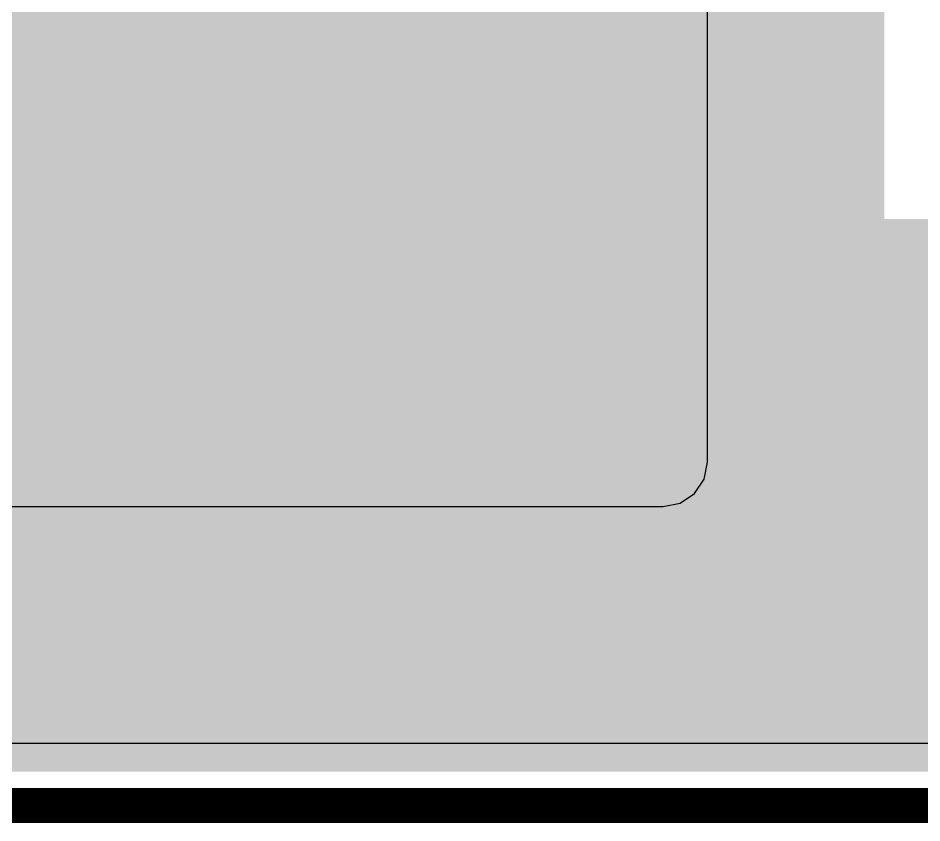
# Model space of a CAD drawing. Header units: millimetres. Extents: x 9.6 to 105, y 7.6 to 66.9.
# Drawn here: x 14.96 to 20.16, y 8.34 to 12.97 of the extents above; entities that cross this region are included whole.
import ezdxf

# ---------------------------------------------------------------- set-up
doc = ezdxf.new("R2010")
doc.units = ezdxf.units.MM
for name, color, linetype in [('BottomLayer', 5, 'Continuous'), ('KeepOutLayer', 6, 'Continuous'), ('TopLayer', 1, 'Continuous')]:
    doc.layers.add(name, color=color, linetype=linetype)

msp = doc.modelspace()

# ---------------------------------------------------------------- hatches: boundary and pattern name
at = {"layer": 'BottomLayer'}
msp.add_hatch(color=5, dxfattribs=at).paths.add_polyline_path([(10.2868, 10.414), (18.669, 10.414), (18.669, 61.9242), (10.2868, 61.9242)])
at = {"layer": 'TopLayer'}
for points in [[(9.779, 11.049), (19.939, 11.049), (19.939, 35.814), (9.779, 35.814)], [(11.938, 8.636), (20.701, 8.636), (20.701, 11.811), (11.938, 11.811)]]:
    msp.add_hatch(color=1, dxfattribs=at).paths.add_polyline_path(points)

# ---------------------------------------------------------------- linework, layer by layer
at = {"layer": 'BottomLayer'}
for p, q in [((18.9239, 10.414), (18.9239, 61.9242)), ((18.9045, 10.3165), (18.9239, 10.414)), ((18.8492, 10.2338), (18.9045, 10.3165)), ((18.7665, 10.1785), (18.8492, 10.2338)), ((10.8421, 10.1591), (18.669, 10.1591)), ((18.669, 10.1591), (18.7665, 10.1785)), ((101.2614, 8.7989), (13.2926, 8.7989))]:
    msp.add_line(p, q, dxfattribs=at)
at = {"layer": 'KeepOutLayer', "const_width": 0.2}
msp.add_lwpolyline([(13.277, 8.442), (101.277, 8.442)], dxfattribs=at)

doc.saveas('drawing.dxf')
